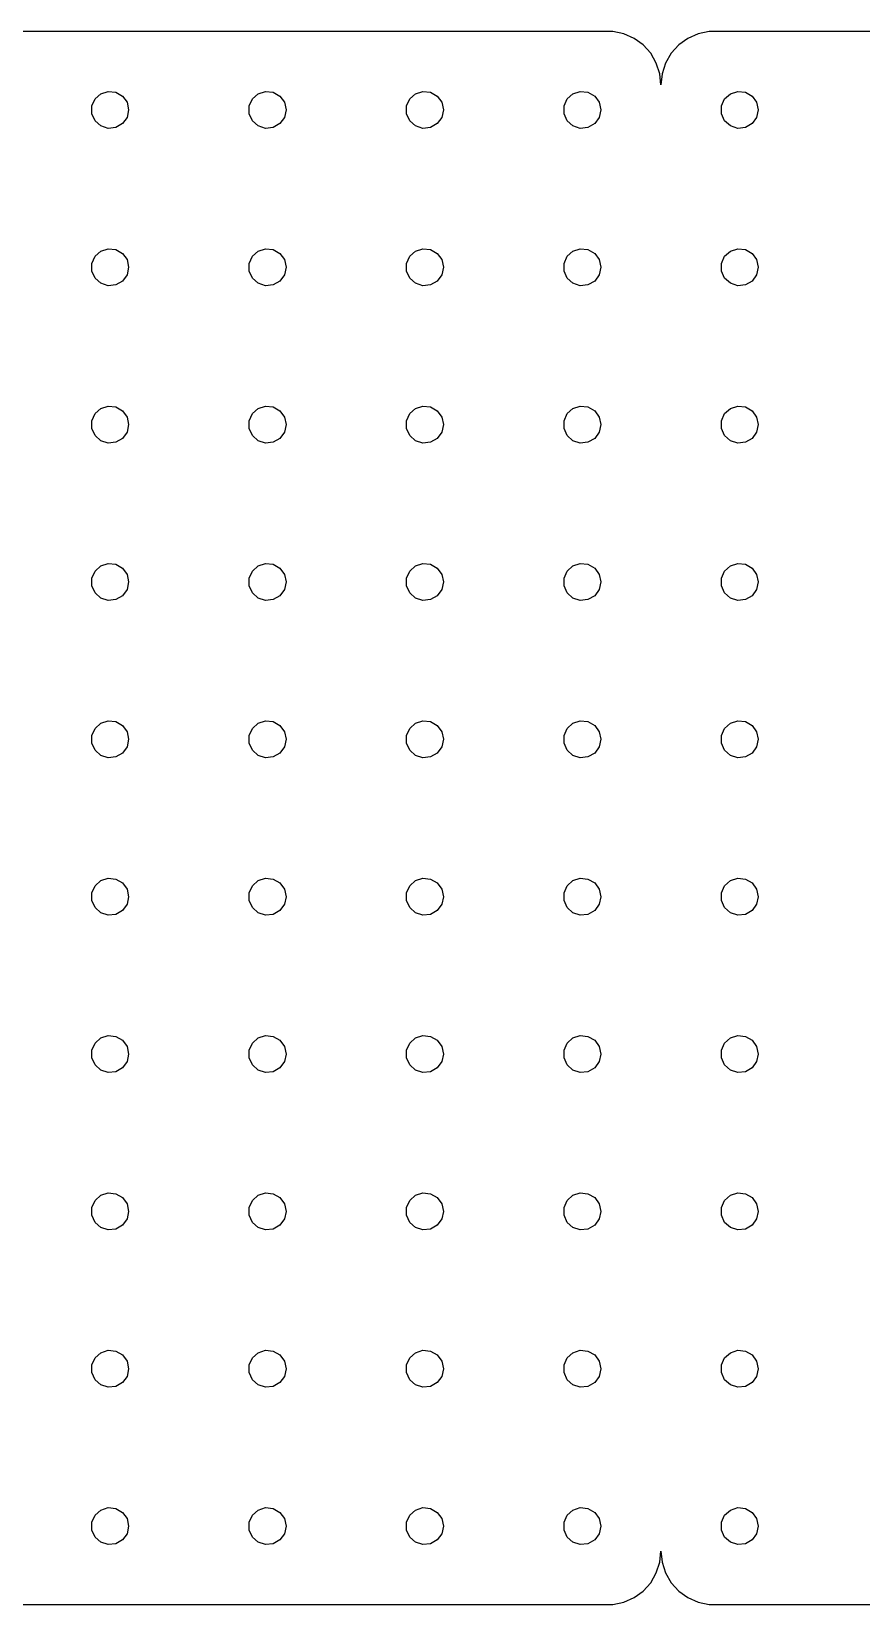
# Model space of a CAD drawing. Header units: metres. Extents: x 0 to 1714, y 0 to 1143.
# Drawn here: x 419.1 to 620.1, y 0.1 to 380.9 of the extents above; entities that cross this region are included whole.
import ezdxf

# ---------------------------------------------------------------- set-up
doc = ezdxf.new("R2010")
doc.units = ezdxf.units.M

msp = doc.modelspace()

# ---------------------------------------------------------------- linework, layer by layer
for p, q in [((559.859, 380.929), (11.6411, 380.929)), ((562.517, 380.364), (559.859, 380.929)), ((583.141, 380.929), (580.483, 380.364)), ((1131.36, 380.929), (583.141, 380.929)), ((565, 379.258), (562.517, 380.364)), ((567.199, 377.661), (565, 379.258)), ((569.017, 375.641), (567.199, 377.661)), ((575.801, 377.661), (573.983, 375.641)), ((578, 379.258), (575.801, 377.661)), ((580.483, 380.364), (578, 379.258)), ((570.376, 373.288), (569.017, 375.641)), ((571.216, 370.703), (570.376, 373.288)), ((572.624, 373.288), (571.784, 370.703)), ((573.983, 375.641), (572.624, 373.288)), ((571.5, 368), (571.216, 370.703)), ((571.784, 370.703), (571.5, 368)), ((434.509, 364.595), (435.9, 365.847)), ((435.9, 365.847), (437.68, 366.425)), ((437.68, 366.425), (439.541, 366.23)), ((439.541, 366.23), (441.161, 365.294)), ((472.609, 364.595), (474, 365.847)), ((474, 365.847), (475.78, 366.425)), ((475.78, 366.425), (477.641, 366.23)), ((477.641, 366.23), (479.261, 365.294)), ((510.709, 364.595), (512.1, 365.847)), ((512.1, 365.847), (513.88, 366.425)), ((513.88, 366.425), (515.741, 366.23)), ((515.741, 366.23), (517.361, 365.294)), ((548.809, 364.595), (550.2, 365.847)), ((550.2, 365.847), (551.98, 366.425)), ((551.98, 366.425), (553.841, 366.23)), ((553.841, 366.23), (555.461, 365.294)), ((586.909, 364.595), (588.3, 365.847)), ((588.3, 365.847), (590.08, 366.425)), ((590.08, 366.425), (591.941, 366.23)), ((591.941, 366.23), (593.561, 365.294)), ((433.748, 362.886), (434.509, 364.595)), ((433.748, 361.014), (433.748, 362.886)), ((441.161, 365.294), (442.261, 363.78)), ((442.261, 363.78), (442.65, 361.95)), ((442.65, 361.95), (442.261, 360.12)), ((471.848, 362.886), (472.609, 364.595)), ((471.848, 361.014), (471.848, 362.886)), ((479.261, 365.294), (480.361, 363.78)), ((480.361, 363.78), (480.75, 361.95)), ((480.75, 361.95), (480.361, 360.12)), ((509.948, 362.886), (510.709, 364.595)), ((509.948, 361.014), (509.948, 362.886)), ((517.361, 365.294), (518.461, 363.78)), ((518.461, 363.78), (518.85, 361.95)), ((518.85, 361.95), (518.461, 360.12)), ((548.048, 362.886), (548.809, 364.595)), ((548.048, 361.014), (548.048, 362.886)), ((555.461, 365.294), (556.561, 363.78)), ((556.561, 363.78), (556.95, 361.95)), ((556.95, 361.95), (556.561, 360.12)), ((586.148, 362.886), (586.909, 364.595)), ((586.148, 361.014), (586.148, 362.886)), ((593.561, 365.294), (594.661, 363.78)), ((594.661, 363.78), (595.05, 361.95)), ((595.05, 361.95), (594.661, 360.12)), ((434.509, 359.305), (433.748, 361.014)), ((435.9, 358.053), (434.509, 359.305)), ((437.68, 357.475), (435.9, 358.053)), ((441.161, 358.606), (439.541, 357.67)), ((442.261, 360.12), (441.161, 358.606)), ((472.609, 359.305), (471.848, 361.014)), ((474, 358.053), (472.609, 359.305)), ((475.78, 357.475), (474, 358.053)), ((479.261, 358.606), (477.641, 357.67)), ((480.361, 360.12), (479.261, 358.606)), ((510.709, 359.305), (509.948, 361.014)), ((512.1, 358.053), (510.709, 359.305)), ((513.88, 357.475), (512.1, 358.053)), ((517.361, 358.606), (515.741, 357.67)), ((518.461, 360.12), (517.361, 358.606)), ((548.809, 359.305), (548.048, 361.014)), ((550.2, 358.053), (548.809, 359.305)), ((551.98, 357.475), (550.2, 358.053)), ((555.461, 358.606), (553.841, 357.67)), ((556.561, 360.12), (555.461, 358.606)), ((586.909, 359.305), (586.148, 361.014)), ((588.3, 358.053), (586.909, 359.305)), ((590.08, 357.475), (588.3, 358.053)), ((593.561, 358.606), (591.941, 357.67)), ((594.661, 360.12), (593.561, 358.606)), ((439.541, 357.67), (437.68, 357.475)), ((477.641, 357.67), (475.78, 357.475)), ((515.741, 357.67), (513.88, 357.475)), ((553.841, 357.67), (551.98, 357.475)), ((591.941, 357.67), (590.08, 357.475)), ((434.509, 326.495), (435.9, 327.747)), ((435.9, 327.747), (437.68, 328.325)), ((437.68, 328.325), (439.541, 328.13)), ((439.541, 328.13), (441.161, 327.194)), ((472.609, 326.495), (474, 327.747)), ((474, 327.747), (475.78, 328.325)), ((475.78, 328.325), (477.641, 328.13)), ((477.641, 328.13), (479.261, 327.194)), ((510.709, 326.495), (512.1, 327.747)), ((512.1, 327.747), (513.88, 328.325)), ((513.88, 328.325), (515.741, 328.13)), ((515.741, 328.13), (517.361, 327.194)), ((548.809, 326.495), (550.2, 327.747)), ((550.2, 327.747), (551.98, 328.325)), ((551.98, 328.325), (553.841, 328.13)), ((553.841, 328.13), (555.461, 327.194)), ((586.909, 326.495), (588.3, 327.747)), ((588.3, 327.747), (590.08, 328.325)), ((590.08, 328.325), (591.941, 328.13)), ((591.941, 328.13), (593.561, 327.194)), ((433.748, 324.786), (434.509, 326.495)), ((433.748, 322.914), (433.748, 324.786)), ((441.161, 327.194), (442.261, 325.68)), ((442.261, 325.68), (442.65, 323.85)), ((442.65, 323.85), (442.261, 322.02)), ((471.848, 324.786), (472.609, 326.495)), ((471.848, 322.914), (471.848, 324.786)), ((479.261, 327.194), (480.361, 325.68)), ((480.361, 325.68), (480.75, 323.85)), ((480.75, 323.85), (480.361, 322.02)), ((509.948, 324.786), (510.709, 326.495)), ((509.948, 322.914), (509.948, 324.786)), ((517.361, 327.194), (518.461, 325.68)), ((518.461, 325.68), (518.85, 323.85)), ((518.85, 323.85), (518.461, 322.02)), ((548.048, 324.786), (548.809, 326.495)), ((548.048, 322.914), (548.048, 324.786)), ((555.461, 327.194), (556.561, 325.68)), ((556.561, 325.68), (556.95, 323.85)), ((556.95, 323.85), (556.561, 322.02)), ((586.148, 324.786), (586.909, 326.495)), ((586.148, 322.914), (586.148, 324.786)), ((593.561, 327.194), (594.661, 325.68)), ((594.661, 325.68), (595.05, 323.85)), ((595.05, 323.85), (594.661, 322.02)), ((434.509, 321.205), (433.748, 322.914)), ((435.9, 319.953), (434.509, 321.205)), ((437.68, 319.375), (435.9, 319.953)), ((441.161, 320.506), (439.541, 319.57)), ((442.261, 322.02), (441.161, 320.506)), ((472.609, 321.205), (471.848, 322.914)), ((474, 319.953), (472.609, 321.205)), ((475.78, 319.375), (474, 319.953)), ((479.261, 320.506), (477.641, 319.57)), ((480.361, 322.02), (479.261, 320.506)), ((510.709, 321.205), (509.948, 322.914)), ((512.1, 319.953), (510.709, 321.205)), ((513.88, 319.375), (512.1, 319.953)), ((517.361, 320.506), (515.741, 319.57)), ((518.461, 322.02), (517.361, 320.506)), ((548.809, 321.205), (548.048, 322.914)), ((550.2, 319.953), (548.809, 321.205)), ((551.98, 319.375), (550.2, 319.953)), ((555.461, 320.506), (553.841, 319.57)), ((556.561, 322.02), (555.461, 320.506)), ((586.909, 321.205), (586.148, 322.914)), ((588.3, 319.953), (586.909, 321.205)), ((590.08, 319.375), (588.3, 319.953)), ((593.561, 320.506), (591.941, 319.57)), ((594.661, 322.02), (593.561, 320.506)), ((439.541, 319.57), (437.68, 319.375)), ((477.641, 319.57), (475.78, 319.375)), ((515.741, 319.57), (513.88, 319.375)), ((553.841, 319.57), (551.98, 319.375)), ((591.941, 319.57), (590.08, 319.375)), ((434.509, 288.395), (435.9, 289.647)), ((435.9, 289.647), (437.68, 290.225)), ((437.68, 290.225), (439.541, 290.03)), ((439.541, 290.03), (441.161, 289.094)), ((472.609, 288.395), (474, 289.647)), ((474, 289.647), (475.78, 290.225)), ((475.78, 290.225), (477.641, 290.03)), ((477.641, 290.03), (479.261, 289.094)), ((510.709, 288.395), (512.1, 289.647)), ((512.1, 289.647), (513.88, 290.225)), ((513.88, 290.225), (515.741, 290.03)), ((515.741, 290.03), (517.361, 289.094)), ((548.809, 288.395), (550.2, 289.647)), ((550.2, 289.647), (551.98, 290.225)), ((551.98, 290.225), (553.841, 290.03)), ((553.841, 290.03), (555.461, 289.094)), ((586.909, 288.395), (588.3, 289.647)), ((588.3, 289.647), (590.08, 290.225)), ((590.08, 290.225), (591.941, 290.03)), ((591.941, 290.03), (593.561, 289.094)), ((433.748, 286.686), (434.509, 288.395)), ((433.748, 284.814), (433.748, 286.686)), ((441.161, 289.094), (442.261, 287.58)), ((442.261, 287.58), (442.65, 285.75)), ((442.65, 285.75), (442.261, 283.92)), ((471.848, 286.686), (472.609, 288.395)), ((471.848, 284.814), (471.848, 286.686)), ((479.261, 289.094), (480.361, 287.58)), ((480.361, 287.58), (480.75, 285.75)), ((480.75, 285.75), (480.361, 283.92)), ((509.948, 286.686), (510.709, 288.395)), ((509.948, 284.814), (509.948, 286.686)), ((517.361, 289.094), (518.461, 287.58)), ((518.461, 287.58), (518.85, 285.75)), ((518.85, 285.75), (518.461, 283.92)), ((548.048, 286.686), (548.809, 288.395)), ((548.048, 284.814), (548.048, 286.686)), ((555.461, 289.094), (556.561, 287.58)), ((556.561, 287.58), (556.95, 285.75)), ((556.95, 285.75), (556.561, 283.92)), ((586.148, 286.686), (586.909, 288.395)), ((586.148, 284.814), (586.148, 286.686)), ((593.561, 289.094), (594.661, 287.58)), ((594.661, 287.58), (595.05, 285.75)), ((595.05, 285.75), (594.661, 283.92)), ((434.509, 283.105), (433.748, 284.814)), ((435.9, 281.853), (434.509, 283.105)), ((437.68, 281.275), (435.9, 281.853)), ((441.161, 282.406), (439.541, 281.47)), ((442.261, 283.92), (441.161, 282.406)), ((472.609, 283.105), (471.848, 284.814)), ((474, 281.853), (472.609, 283.105)), ((475.78, 281.275), (474, 281.853)), ((479.261, 282.406), (477.641, 281.47)), ((480.361, 283.92), (479.261, 282.406)), ((510.709, 283.105), (509.948, 284.814)), ((512.1, 281.853), (510.709, 283.105)), ((513.88, 281.275), (512.1, 281.853)), ((517.361, 282.406), (515.741, 281.47)), ((518.461, 283.92), (517.361, 282.406)), ((548.809, 283.105), (548.048, 284.814)), ((550.2, 281.853), (548.809, 283.105)), ((551.98, 281.275), (550.2, 281.853)), ((555.461, 282.406), (553.841, 281.47)), ((556.561, 283.92), (555.461, 282.406)), ((586.909, 283.105), (586.148, 284.814)), ((588.3, 281.853), (586.909, 283.105)), ((590.08, 281.275), (588.3, 281.853)), ((593.561, 282.406), (591.941, 281.47)), ((594.661, 283.92), (593.561, 282.406)), ((439.541, 281.47), (437.68, 281.275)), ((477.641, 281.47), (475.78, 281.275)), ((515.741, 281.47), (513.88, 281.275)), ((553.841, 281.47), (551.98, 281.275)), ((591.941, 281.47), (590.08, 281.275)), ((434.509, 250.295), (435.9, 251.547)), ((435.9, 251.547), (437.68, 252.125)), ((437.68, 252.125), (439.541, 251.93)), ((439.541, 251.93), (441.161, 250.994)), ((472.609, 250.295), (474, 251.547)), ((474, 251.547), (475.78, 252.125)), ((475.78, 252.125), (477.641, 251.93)), ((477.641, 251.93), (479.261, 250.994)), ((510.709, 250.295), (512.1, 251.547)), ((512.1, 251.547), (513.88, 252.125)), ((513.88, 252.125), (515.741, 251.93)), ((515.741, 251.93), (517.361, 250.994)), ((548.809, 250.295), (550.2, 251.547)), ((550.2, 251.547), (551.98, 252.125)), ((551.98, 252.125), (553.841, 251.93)), ((553.841, 251.93), (555.461, 250.994)), ((586.909, 250.295), (588.3, 251.547)), ((588.3, 251.547), (590.08, 252.125)), ((590.08, 252.125), (591.941, 251.93)), ((591.941, 251.93), (593.561, 250.994)), ((433.748, 248.586), (434.509, 250.295)), ((433.748, 246.714), (433.748, 248.586)), ((441.161, 250.994), (442.261, 249.48)), ((442.261, 249.48), (442.65, 247.65)), ((442.65, 247.65), (442.261, 245.82)), ((471.848, 248.586), (472.609, 250.295)), ((471.848, 246.714), (471.848, 248.586)), ((479.261, 250.994), (480.361, 249.48)), ((480.361, 249.48), (480.75, 247.65)), ((480.75, 247.65), (480.361, 245.82)), ((509.948, 248.586), (510.709, 250.295)), ((509.948, 246.714), (509.948, 248.586)), ((517.361, 250.994), (518.461, 249.48)), ((518.461, 249.48), (518.85, 247.65)), ((518.85, 247.65), (518.461, 245.82)), ((548.048, 248.586), (548.809, 250.295)), ((548.048, 246.714), (548.048, 248.586)), ((555.461, 250.994), (556.561, 249.48)), ((556.561, 249.48), (556.95, 247.65)), ((556.95, 247.65), (556.561, 245.82)), ((586.148, 248.586), (586.909, 250.295)), ((586.148, 246.714), (586.148, 248.586)), ((593.561, 250.994), (594.661, 249.48)), ((594.661, 249.48), (595.05, 247.65)), ((595.05, 247.65), (594.661, 245.82)), ((434.509, 245.005), (433.748, 246.714)), ((435.9, 243.753), (434.509, 245.005)), ((437.68, 243.175), (435.9, 243.753)), ((441.161, 244.306), (439.541, 243.37)), ((442.261, 245.82), (441.161, 244.306)), ((472.609, 245.005), (471.848, 246.714)), ((474, 243.753), (472.609, 245.005)), ((475.78, 243.175), (474, 243.753)), ((479.261, 244.306), (477.641, 243.37)), ((480.361, 245.82), (479.261, 244.306)), ((510.709, 245.005), (509.948, 246.714)), ((512.1, 243.753), (510.709, 245.005)), ((513.88, 243.175), (512.1, 243.753)), ((517.361, 244.306), (515.741, 243.37)), ((518.461, 245.82), (517.361, 244.306)), ((548.809, 245.005), (548.048, 246.714)), ((550.2, 243.753), (548.809, 245.005)), ((551.98, 243.175), (550.2, 243.753)), ((555.461, 244.306), (553.841, 243.37)), ((556.561, 245.82), (555.461, 244.306)), ((586.909, 245.005), (586.148, 246.714)), ((588.3, 243.753), (586.909, 245.005)), ((590.08, 243.175), (588.3, 243.753)), ((593.561, 244.306), (591.941, 243.37)), ((594.661, 245.82), (593.561, 244.306)), ((439.541, 243.37), (437.68, 243.175)), ((477.641, 243.37), (475.78, 243.175)), ((515.741, 243.37), (513.88, 243.175)), ((553.841, 243.37), (551.98, 243.175)), ((591.941, 243.37), (590.08, 243.175)), ((434.509, 212.195), (435.9, 213.447)), ((435.9, 213.447), (437.68, 214.025)), ((437.68, 214.025), (439.541, 213.83)), ((439.541, 213.83), (441.161, 212.894)), ((472.609, 212.195), (474, 213.447)), ((474, 213.447), (475.78, 214.025)), ((475.78, 214.025), (477.641, 213.83)), ((477.641, 213.83), (479.261, 212.894)), ((510.709, 212.195), (512.1, 213.447)), ((512.1, 213.447), (513.88, 214.025)), ((513.88, 214.025), (515.741, 213.83)), ((515.741, 213.83), (517.361, 212.894)), ((548.809, 212.195), (550.2, 213.447)), ((550.2, 213.447), (551.98, 214.025)), ((551.98, 214.025), (553.841, 213.83)), ((553.841, 213.83), (555.461, 212.894)), ((586.909, 212.195), (588.3, 213.447)), ((588.3, 213.447), (590.08, 214.025)), ((590.08, 214.025), (591.941, 213.83)), ((591.941, 213.83), (593.561, 212.894)), ((433.748, 210.486), (434.509, 212.195)), ((433.748, 208.614), (433.748, 210.486)), ((441.161, 212.894), (442.261, 211.38)), ((442.261, 211.38), (442.65, 209.55)), ((442.65, 209.55), (442.261, 207.72)), ((471.848, 210.486), (472.609, 212.195)), ((471.848, 208.614), (471.848, 210.486)), ((479.261, 212.894), (480.361, 211.38)), ((480.361, 211.38), (480.75, 209.55)), ((480.75, 209.55), (480.361, 207.72)), ((509.948, 210.486), (510.709, 212.195)), ((509.948, 208.614), (509.948, 210.486)), ((517.361, 212.894), (518.461, 211.38)), ((518.461, 211.38), (518.85, 209.55)), ((518.85, 209.55), (518.461, 207.72)), ((548.048, 210.486), (548.809, 212.195)), ((548.048, 208.614), (548.048, 210.486)), ((555.461, 212.894), (556.561, 211.38)), ((556.561, 211.38), (556.95, 209.55)), ((556.95, 209.55), (556.561, 207.72)), ((586.148, 210.486), (586.909, 212.195)), ((586.148, 208.614), (586.148, 210.486)), ((593.561, 212.894), (594.661, 211.38)), ((594.661, 211.38), (595.05, 209.55)), ((595.05, 209.55), (594.661, 207.72)), ((434.509, 206.905), (433.748, 208.614)), ((435.9, 205.653), (434.509, 206.905)), ((441.161, 206.206), (439.541, 205.27)), ((442.261, 207.72), (441.161, 206.206)), ((472.609, 206.905), (471.848, 208.614)), ((474, 205.653), (472.609, 206.905)), ((479.261, 206.206), (477.641, 205.27)), ((480.361, 207.72), (479.261, 206.206)), ((510.709, 206.905), (509.948, 208.614)), ((512.1, 205.653), (510.709, 206.905)), ((517.361, 206.206), (515.741, 205.27)), ((518.461, 207.72), (517.361, 206.206)), ((548.809, 206.905), (548.048, 208.614)), ((550.2, 205.653), (548.809, 206.905)), ((555.461, 206.206), (553.841, 205.27)), ((556.561, 207.72), (555.461, 206.206)), ((586.909, 206.905), (586.148, 208.614)), ((588.3, 205.653), (586.909, 206.905)), ((593.561, 206.206), (591.941, 205.27)), ((594.661, 207.72), (593.561, 206.206)), ((437.68, 205.075), (435.9, 205.653)), ((439.541, 205.27), (437.68, 205.075)), ((475.78, 205.075), (474, 205.653)), ((477.641, 205.27), (475.78, 205.075)), ((513.88, 205.075), (512.1, 205.653)), ((515.741, 205.27), (513.88, 205.075)), ((551.98, 205.075), (550.2, 205.653)), ((553.841, 205.27), (551.98, 205.075)), ((590.08, 205.075), (588.3, 205.653)), ((591.941, 205.27), (590.08, 205.075)), ((434.509, 174.095), (435.9, 175.347)), ((435.9, 175.347), (437.68, 175.925)), ((437.68, 175.925), (439.541, 175.73)), ((439.541, 175.73), (441.161, 174.794)), ((472.609, 174.095), (474, 175.347)), ((474, 175.347), (475.78, 175.925)), ((475.78, 175.925), (477.641, 175.73)), ((477.641, 175.73), (479.261, 174.794)), ((510.709, 174.095), (512.1, 175.347)), ((512.1, 175.347), (513.88, 175.925)), ((513.88, 175.925), (515.741, 175.73)), ((515.741, 175.73), (517.361, 174.794)), ((548.809, 174.095), (550.2, 175.347)), ((550.2, 175.347), (551.98, 175.925)), ((551.98, 175.925), (553.841, 175.73)), ((553.841, 175.73), (555.461, 174.794)), ((586.909, 174.095), (588.3, 175.347)), ((588.3, 175.347), (590.08, 175.925)), ((590.08, 175.925), (591.941, 175.73)), ((591.941, 175.73), (593.561, 174.794)), ((433.748, 172.386), (434.509, 174.095)), ((433.748, 170.514), (433.748, 172.386)), ((441.161, 174.794), (442.261, 173.28)), ((442.261, 173.28), (442.65, 171.45)), ((442.65, 171.45), (442.261, 169.62)), ((471.848, 172.386), (472.609, 174.095)), ((471.848, 170.514), (471.848, 172.386)), ((479.261, 174.794), (480.361, 173.28)), ((480.361, 173.28), (480.75, 171.45)), ((480.75, 171.45), (480.361, 169.62)), ((509.948, 172.386), (510.709, 174.095)), ((509.948, 170.514), (509.948, 172.386)), ((517.361, 174.794), (518.461, 173.28)), ((518.461, 173.28), (518.85, 171.45)), ((518.85, 171.45), (518.461, 169.62)), ((548.048, 172.386), (548.809, 174.095)), ((548.048, 170.514), (548.048, 172.386)), ((555.461, 174.794), (556.561, 173.28)), ((556.561, 173.28), (556.95, 171.45)), ((556.95, 171.45), (556.561, 169.62)), ((586.148, 172.386), (586.909, 174.095)), ((586.148, 170.514), (586.148, 172.386)), ((593.561, 174.794), (594.661, 173.28)), ((594.661, 173.28), (595.05, 171.45)), ((595.05, 171.45), (594.661, 169.62)), ((434.509, 168.805), (433.748, 170.514)), ((435.9, 167.553), (434.509, 168.805)), ((441.161, 168.106), (439.541, 167.17)), ((442.261, 169.62), (441.161, 168.106)), ((472.609, 168.805), (471.848, 170.514)), ((474, 167.553), (472.609, 168.805)), ((479.261, 168.106), (477.641, 167.17)), ((480.361, 169.62), (479.261, 168.106)), ((510.709, 168.805), (509.948, 170.514)), ((512.1, 167.553), (510.709, 168.805)), ((517.361, 168.106), (515.741, 167.17)), ((518.461, 169.62), (517.361, 168.106)), ((548.809, 168.805), (548.048, 170.514)), ((550.2, 167.553), (548.809, 168.805)), ((555.461, 168.106), (553.841, 167.17)), ((556.561, 169.62), (555.461, 168.106)), ((586.909, 168.805), (586.148, 170.514)), ((588.3, 167.553), (586.909, 168.805)), ((593.561, 168.106), (591.941, 167.17)), ((594.661, 169.62), (593.561, 168.106)), ((437.68, 166.975), (435.9, 167.553)), ((439.541, 167.17), (437.68, 166.975)), ((475.78, 166.975), (474, 167.553)), ((477.641, 167.17), (475.78, 166.975)), ((513.88, 166.975), (512.1, 167.553)), ((515.741, 167.17), (513.88, 166.975)), ((551.98, 166.975), (550.2, 167.553)), ((553.841, 167.17), (551.98, 166.975)), ((590.08, 166.975), (588.3, 167.553)), ((591.941, 167.17), (590.08, 166.975)), ((434.509, 135.995), (435.9, 137.247)), ((435.9, 137.247), (437.68, 137.825)), ((437.68, 137.825), (439.541, 137.63)), ((439.541, 137.63), (441.161, 136.694)), ((472.609, 135.995), (474, 137.247)), ((474, 137.247), (475.78, 137.825)), ((475.78, 137.825), (477.641, 137.63)), ((477.641, 137.63), (479.261, 136.694)), ((510.709, 135.995), (512.1, 137.247)), ((512.1, 137.247), (513.88, 137.825)), ((513.88, 137.825), (515.741, 137.63)), ((515.741, 137.63), (517.361, 136.694)), ((548.809, 135.995), (550.2, 137.247)), ((550.2, 137.247), (551.98, 137.825)), ((551.98, 137.825), (553.841, 137.63)), ((553.841, 137.63), (555.461, 136.694)), ((586.909, 135.995), (588.3, 137.247)), ((588.3, 137.247), (590.08, 137.825)), ((590.08, 137.825), (591.941, 137.63)), ((591.941, 137.63), (593.561, 136.694)), ((433.748, 134.286), (434.509, 135.995)), ((433.748, 132.414), (433.748, 134.286)), ((441.161, 136.694), (442.261, 135.18)), ((442.261, 135.18), (442.65, 133.35)), ((442.65, 133.35), (442.261, 131.52)), ((471.848, 134.286), (472.609, 135.995)), ((471.848, 132.414), (471.848, 134.286)), ((479.261, 136.694), (480.361, 135.18)), ((480.361, 135.18), (480.75, 133.35)), ((480.75, 133.35), (480.361, 131.52)), ((509.948, 134.286), (510.709, 135.995)), ((509.948, 132.414), (509.948, 134.286)), ((517.361, 136.694), (518.461, 135.18)), ((518.461, 135.18), (518.85, 133.35)), ((518.85, 133.35), (518.461, 131.52)), ((548.048, 134.286), (548.809, 135.995)), ((548.048, 132.414), (548.048, 134.286)), ((555.461, 136.694), (556.561, 135.18)), ((556.561, 135.18), (556.95, 133.35)), ((556.95, 133.35), (556.561, 131.52)), ((586.148, 134.286), (586.909, 135.995)), ((586.148, 132.414), (586.148, 134.286)), ((593.561, 136.694), (594.661, 135.18)), ((594.661, 135.18), (595.05, 133.35)), ((595.05, 133.35), (594.661, 131.52)), ((434.509, 130.705), (433.748, 132.414)), ((435.9, 129.453), (434.509, 130.705)), ((441.161, 130.006), (439.541, 129.07)), ((442.261, 131.52), (441.161, 130.006)), ((472.609, 130.705), (471.848, 132.414)), ((474, 129.453), (472.609, 130.705)), ((479.261, 130.006), (477.641, 129.07)), ((480.361, 131.52), (479.261, 130.006)), ((510.709, 130.705), (509.948, 132.414)), ((512.1, 129.453), (510.709, 130.705)), ((517.361, 130.006), (515.741, 129.07)), ((518.461, 131.52), (517.361, 130.006)), ((548.809, 130.705), (548.048, 132.414)), ((550.2, 129.453), (548.809, 130.705)), ((555.461, 130.006), (553.841, 129.07)), ((556.561, 131.52), (555.461, 130.006)), ((586.909, 130.705), (586.148, 132.414)), ((588.3, 129.453), (586.909, 130.705)), ((593.561, 130.006), (591.941, 129.07)), ((594.661, 131.52), (593.561, 130.006)), ((437.68, 128.875), (435.9, 129.453)), ((439.541, 129.07), (437.68, 128.875)), ((475.78, 128.875), (474, 129.453)), ((477.641, 129.07), (475.78, 128.875)), ((513.88, 128.875), (512.1, 129.453)), ((515.741, 129.07), (513.88, 128.875)), ((551.98, 128.875), (550.2, 129.453)), ((553.841, 129.07), (551.98, 128.875)), ((590.08, 128.875), (588.3, 129.453)), ((591.941, 129.07), (590.08, 128.875)), ((434.509, 97.895), (435.9, 99.1471)), ((435.9, 99.1471), (437.68, 99.7253)), ((437.68, 99.7253), (439.541, 99.5297)), ((439.541, 99.5297), (441.161, 98.5941)), ((472.609, 97.895), (474, 99.1471)), ((474, 99.1471), (475.78, 99.7253)), ((475.78, 99.7253), (477.641, 99.5297)), ((477.641, 99.5297), (479.261, 98.5941)), ((510.709, 97.895), (512.1, 99.1471)), ((512.1, 99.1471), (513.88, 99.7253)), ((513.88, 99.7253), (515.741, 99.5297)), ((515.741, 99.5297), (517.361, 98.5941)), ((548.809, 97.895), (550.2, 99.1471)), ((550.2, 99.1471), (551.98, 99.7253)), ((551.98, 99.7253), (553.841, 99.5297)), ((553.841, 99.5297), (555.461, 98.5941)), ((586.909, 97.895), (588.3, 99.1471)), ((588.3, 99.1471), (590.08, 99.7253)), ((590.08, 99.7253), (591.941, 99.5297)), ((591.941, 99.5297), (593.561, 98.5941)), ((433.748, 96.1856), (434.509, 97.895)), ((433.748, 94.3144), (433.748, 96.1856)), ((441.161, 98.5941), (442.261, 97.0803)), ((442.261, 97.0803), (442.65, 95.25)), ((442.65, 95.25), (442.261, 93.4197)), ((471.848, 96.1856), (472.609, 97.895)), ((471.848, 94.3144), (471.848, 96.1856)), ((479.261, 98.5941), (480.361, 97.0803)), ((480.361, 97.0803), (480.75, 95.25)), ((480.75, 95.25), (480.361, 93.4197)), ((509.948, 96.1856), (510.709, 97.895)), ((509.948, 94.3144), (509.948, 96.1856)), ((517.361, 98.5941), (518.461, 97.0803)), ((518.461, 97.0803), (518.85, 95.25)), ((518.85, 95.25), (518.461, 93.4197)), ((548.048, 96.1856), (548.809, 97.895)), ((548.048, 94.3144), (548.048, 96.1856)), ((555.461, 98.5941), (556.561, 97.0803)), ((556.561, 97.0803), (556.95, 95.25)), ((556.95, 95.25), (556.561, 93.4197)), ((586.148, 96.1856), (586.909, 97.895)), ((586.148, 94.3144), (586.148, 96.1856)), ((593.561, 98.5941), (594.661, 97.0803)), ((594.661, 97.0803), (595.05, 95.25)), ((595.05, 95.25), (594.661, 93.4197)), ((434.509, 92.605), (433.748, 94.3144)), ((435.9, 91.3529), (434.509, 92.605)), ((441.161, 91.9058), (439.541, 90.9702)), ((442.261, 93.4197), (441.161, 91.9058)), ((472.609, 92.605), (471.848, 94.3144)), ((474, 91.3529), (472.609, 92.605)), ((479.261, 91.9058), (477.641, 90.9702)), ((480.361, 93.4197), (479.261, 91.9058)), ((510.709, 92.605), (509.948, 94.3144)), ((512.1, 91.3529), (510.709, 92.605)), ((517.361, 91.9058), (515.741, 90.9702)), ((518.461, 93.4197), (517.361, 91.9058)), ((548.809, 92.605), (548.048, 94.3144)), ((550.2, 91.3529), (548.809, 92.605)), ((555.461, 91.9058), (553.841, 90.9702)), ((556.561, 93.4197), (555.461, 91.9058)), ((586.909, 92.605), (586.148, 94.3144)), ((588.3, 91.3529), (586.909, 92.605)), ((593.561, 91.9058), (591.941, 90.9702)), ((594.661, 93.4197), (593.561, 91.9058)), ((437.68, 90.7746), (435.9, 91.3529)), ((439.541, 90.9702), (437.68, 90.7746)), ((475.78, 90.7746), (474, 91.3529)), ((477.641, 90.9702), (475.78, 90.7746)), ((513.88, 90.7746), (512.1, 91.3529)), ((515.741, 90.9702), (513.88, 90.7746)), ((551.98, 90.7746), (550.2, 91.3529)), ((553.841, 90.9702), (551.98, 90.7746)), ((590.08, 90.7746), (588.3, 91.3529)), ((591.941, 90.9702), (590.08, 90.7746)), ((434.509, 59.795), (435.9, 61.0471)), ((435.9, 61.0471), (437.68, 61.6253)), ((437.68, 61.6253), (439.541, 61.4297)), ((439.541, 61.4297), (441.161, 60.4941)), ((472.609, 59.795), (474, 61.0471)), ((474, 61.0471), (475.78, 61.6253)), ((475.78, 61.6253), (477.641, 61.4297)), ((477.641, 61.4297), (479.261, 60.4941)), ((510.709, 59.795), (512.1, 61.0471)), ((512.1, 61.0471), (513.88, 61.6253)), ((513.88, 61.6253), (515.741, 61.4297)), ((515.741, 61.4297), (517.361, 60.4941)), ((548.809, 59.795), (550.2, 61.0471)), ((550.2, 61.0471), (551.98, 61.6253)), ((551.98, 61.6253), (553.841, 61.4297)), ((553.841, 61.4297), (555.461, 60.4941)), ((586.909, 59.795), (588.3, 61.0471)), ((588.3, 61.0471), (590.08, 61.6253)), ((590.08, 61.6253), (591.941, 61.4297)), ((591.941, 61.4297), (593.561, 60.4941)), ((433.748, 58.0856), (434.509, 59.795)), ((433.748, 56.2144), (433.748, 58.0856)), ((441.161, 60.4941), (442.261, 58.9803)), ((442.261, 58.9803), (442.65, 57.15)), ((442.65, 57.15), (442.261, 55.3197)), ((471.848, 58.0856), (472.609, 59.795)), ((471.848, 56.2144), (471.848, 58.0856)), ((479.261, 60.4941), (480.361, 58.9803)), ((480.361, 58.9803), (480.75, 57.15)), ((480.75, 57.15), (480.361, 55.3197)), ((509.948, 58.0856), (510.709, 59.795)), ((509.948, 56.2144), (509.948, 58.0856)), ((517.361, 60.4941), (518.461, 58.9803)), ((518.461, 58.9803), (518.85, 57.15)), ((518.85, 57.15), (518.461, 55.3197)), ((548.048, 58.0856), (548.809, 59.795)), ((548.048, 56.2144), (548.048, 58.0856)), ((555.461, 60.4941), (556.561, 58.9803)), ((556.561, 58.9803), (556.95, 57.15)), ((556.95, 57.15), (556.561, 55.3197)), ((586.148, 58.0856), (586.909, 59.795)), ((586.148, 56.2144), (586.148, 58.0856)), ((593.561, 60.4941), (594.661, 58.9803)), ((594.661, 58.9803), (595.05, 57.15)), ((595.05, 57.15), (594.661, 55.3197)), ((434.509, 54.505), (433.748, 56.2144)), ((435.9, 53.2529), (434.509, 54.505)), ((441.161, 53.8058), (439.541, 52.8702)), ((442.261, 55.3197), (441.161, 53.8058)), ((472.609, 54.505), (471.848, 56.2144)), ((474, 53.2529), (472.609, 54.505)), ((479.261, 53.8058), (477.641, 52.8702)), ((480.361, 55.3197), (479.261, 53.8058)), ((510.709, 54.505), (509.948, 56.2144)), ((512.1, 53.2529), (510.709, 54.505)), ((517.361, 53.8058), (515.741, 52.8702)), ((518.461, 55.3197), (517.361, 53.8058)), ((548.809, 54.505), (548.048, 56.2144)), ((550.2, 53.2529), (548.809, 54.505)), ((555.461, 53.8058), (553.841, 52.8702)), ((556.561, 55.3197), (555.461, 53.8058)), ((586.909, 54.505), (586.148, 56.2144)), ((588.3, 53.2529), (586.909, 54.505)), ((593.561, 53.8058), (591.941, 52.8702)), ((594.661, 55.3197), (593.561, 53.8058)), ((437.68, 52.6746), (435.9, 53.2529)), ((439.541, 52.8702), (437.68, 52.6746)), ((475.78, 52.6746), (474, 53.2529)), ((477.641, 52.8702), (475.78, 52.6746)), ((513.88, 52.6746), (512.1, 53.2529)), ((515.741, 52.8702), (513.88, 52.6746)), ((551.98, 52.6746), (550.2, 53.2529)), ((553.841, 52.8702), (551.98, 52.6746)), ((590.08, 52.6746), (588.3, 53.2529)), ((591.941, 52.8702), (590.08, 52.6746)), ((434.509, 21.695), (435.9, 22.9471)), ((435.9, 22.9471), (437.68, 23.5253)), ((437.68, 23.5253), (439.541, 23.3297)), ((439.541, 23.3297), (441.161, 22.3941)), ((472.609, 21.695), (474, 22.9471)), ((474, 22.9471), (475.78, 23.5253)), ((475.78, 23.5253), (477.641, 23.3297)), ((477.641, 23.3297), (479.261, 22.3941)), ((510.709, 21.695), (512.1, 22.9471)), ((512.1, 22.9471), (513.88, 23.5253)), ((513.88, 23.5253), (515.741, 23.3297)), ((515.741, 23.3297), (517.361, 22.3941)), ((548.809, 21.695), (550.2, 22.9471)), ((550.2, 22.9471), (551.98, 23.5253)), ((551.98, 23.5253), (553.841, 23.3297)), ((553.841, 23.3297), (555.461, 22.3941)), ((586.909, 21.695), (588.3, 22.9471)), ((588.3, 22.9471), (590.08, 23.5253)), ((590.08, 23.5253), (591.941, 23.3297)), ((591.941, 23.3297), (593.561, 22.3941)), ((433.748, 19.9856), (434.509, 21.695)), ((433.748, 18.1144), (433.748, 19.9856)), ((441.161, 22.3941), (442.261, 20.8803)), ((442.261, 20.8803), (442.65, 19.05)), ((442.65, 19.05), (442.261, 17.2197)), ((471.848, 19.9856), (472.609, 21.695)), ((471.848, 18.1144), (471.848, 19.9856)), ((479.261, 22.3941), (480.361, 20.8803)), ((480.361, 20.8803), (480.75, 19.05)), ((480.75, 19.05), (480.361, 17.2197)), ((509.948, 19.9856), (510.709, 21.695)), ((509.948, 18.1144), (509.948, 19.9856)), ((517.361, 22.3941), (518.461, 20.8803)), ((518.461, 20.8803), (518.85, 19.05)), ((518.85, 19.05), (518.461, 17.2197)), ((548.048, 19.9856), (548.809, 21.695)), ((548.048, 18.1144), (548.048, 19.9856)), ((555.461, 22.3941), (556.561, 20.8803)), ((556.561, 20.8803), (556.95, 19.05)), ((556.95, 19.05), (556.561, 17.2197)), ((586.148, 19.9856), (586.909, 21.695)), ((586.148, 18.1144), (586.148, 19.9856)), ((593.561, 22.3941), (594.661, 20.8803)), ((594.661, 20.8803), (595.05, 19.05)), ((595.05, 19.05), (594.661, 17.2197)), ((434.509, 16.405), (433.748, 18.1144)), ((435.9, 15.1529), (434.509, 16.405)), ((441.161, 15.7058), (439.541, 14.7702)), ((442.261, 17.2197), (441.161, 15.7058)), ((472.609, 16.405), (471.848, 18.1144)), ((474, 15.1529), (472.609, 16.405)), ((479.261, 15.7058), (477.641, 14.7702)), ((480.361, 17.2197), (479.261, 15.7058)), ((510.709, 16.405), (509.948, 18.1144)), ((512.1, 15.1529), (510.709, 16.405)), ((517.361, 15.7058), (515.741, 14.7702)), ((518.461, 17.2197), (517.361, 15.7058)), ((548.809, 16.405), (548.048, 18.1144)), ((550.2, 15.1529), (548.809, 16.405)), ((555.461, 15.7058), (553.841, 14.7702)), ((556.561, 17.2197), (555.461, 15.7058)), ((586.909, 16.405), (586.148, 18.1144)), ((588.3, 15.1529), (586.909, 16.405)), ((593.561, 15.7058), (591.941, 14.7702)), ((594.661, 17.2197), (593.561, 15.7058)), ((437.68, 14.5746), (435.9, 15.1529)), ((439.541, 14.7702), (437.68, 14.5746)), ((475.78, 14.5746), (474, 15.1529)), ((477.641, 14.7702), (475.78, 14.5746)), ((513.88, 14.5746), (512.1, 15.1529)), ((515.741, 14.7702), (513.88, 14.5746)), ((551.98, 14.5746), (550.2, 15.1529)), ((553.841, 14.7702), (551.98, 14.5746)), ((571.216, 10.2971), (571.5, 13)), ((571.5, 13), (571.784, 10.2971)), ((590.08, 14.5746), (588.3, 15.1529)), ((591.941, 14.7702), (590.08, 14.5746)), ((569.017, 5.3588), (570.376, 7.7124)), ((570.376, 7.7124), (571.216, 10.2971)), ((571.784, 10.2971), (572.624, 7.7124)), ((572.624, 7.7124), (573.983, 5.3588)), ((567.199, 3.3391), (569.017, 5.3588)), ((573.983, 5.3588), (575.801, 3.3391)), ((11.6411, 0.0712), (559.859, 0.0712)), ((559.859, 0.0712), (562.517, 0.6363)), ((562.517, 0.6363), (565, 1.7417)), ((565, 1.7417), (567.199, 3.3391)), ((575.801, 3.3391), (578, 1.7417)), ((578, 1.7417), (580.483, 0.6363)), ((580.483, 0.6363), (583.141, 0.0712)), ((583.141, 0.0712), (1131.36, 0.0712))]:
    msp.add_line(p, q)

doc.saveas('drawing.dxf')
